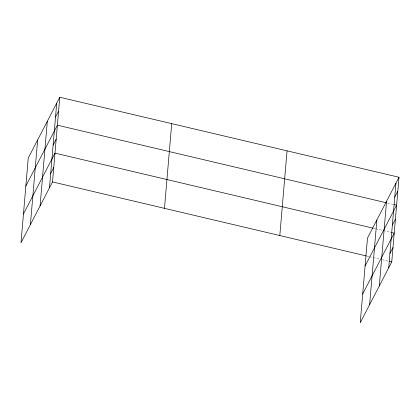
<?xml version="1.0" encoding="UTF-8"?>
<svg xmlns="http://www.w3.org/2000/svg" width="420" height="420" viewBox="0 0 420 420"><rect width="100%" height="100%" fill="white"/><g stroke="black" fill="none" stroke-linecap="round" stroke-linejoin="round"><path stroke-width="0.32" stroke-dasharray="2.1 1.58" d="M387.702 203.102L393.43 204.451M373.863 228.349L375.139 228.648M375.774 228.8L382.772 230.449M383.407 230.601L391.041 232.397M366.949 256.095L368.86 256.541M369.495 256.694L372.677 257.444M373.312 257.591L379.669 259.093M382.216 259.697L388.574 261.193"/><path stroke-width="0.63" d="M30.398 224.621L37.637 139.934M40.073 205.947L47.318 121.259M49.471 187.824L56.716 103.131M59.766 97.24L28.245 158.056L21 242.75L52.521 181.934L59.766 97.24L399 177.251L391.755 261.944L360.234 322.76L367.479 238.066L399 177.251M164.472 208.336L171.712 123.643M279.809 235.541L287.054 150.848M369.626 304.631L376.871 219.944M379.307 285.962L386.552 201.269M388.705 267.834L395.945 183.141M55.519 117.107L58.574 111.216M25.851 186.002L57.377 125.192L386.431 202.802M53.13 145.058L56.18 139.162M23.462 213.953L54.989 153.137L373.228 228.197M50.699 173.428L53.755 167.538M394.753 197.117L397.803 191.226M365.085 266.012L396.611 205.202L394.065 204.603M392.359 225.067L395.414 219.177M362.696 293.963L394.217 233.147L391.676 232.549M389.933 253.439L392.989 247.548M52.521 181.934L366.314 255.943M389.214 261.345L391.755 261.944"/></g></svg>
